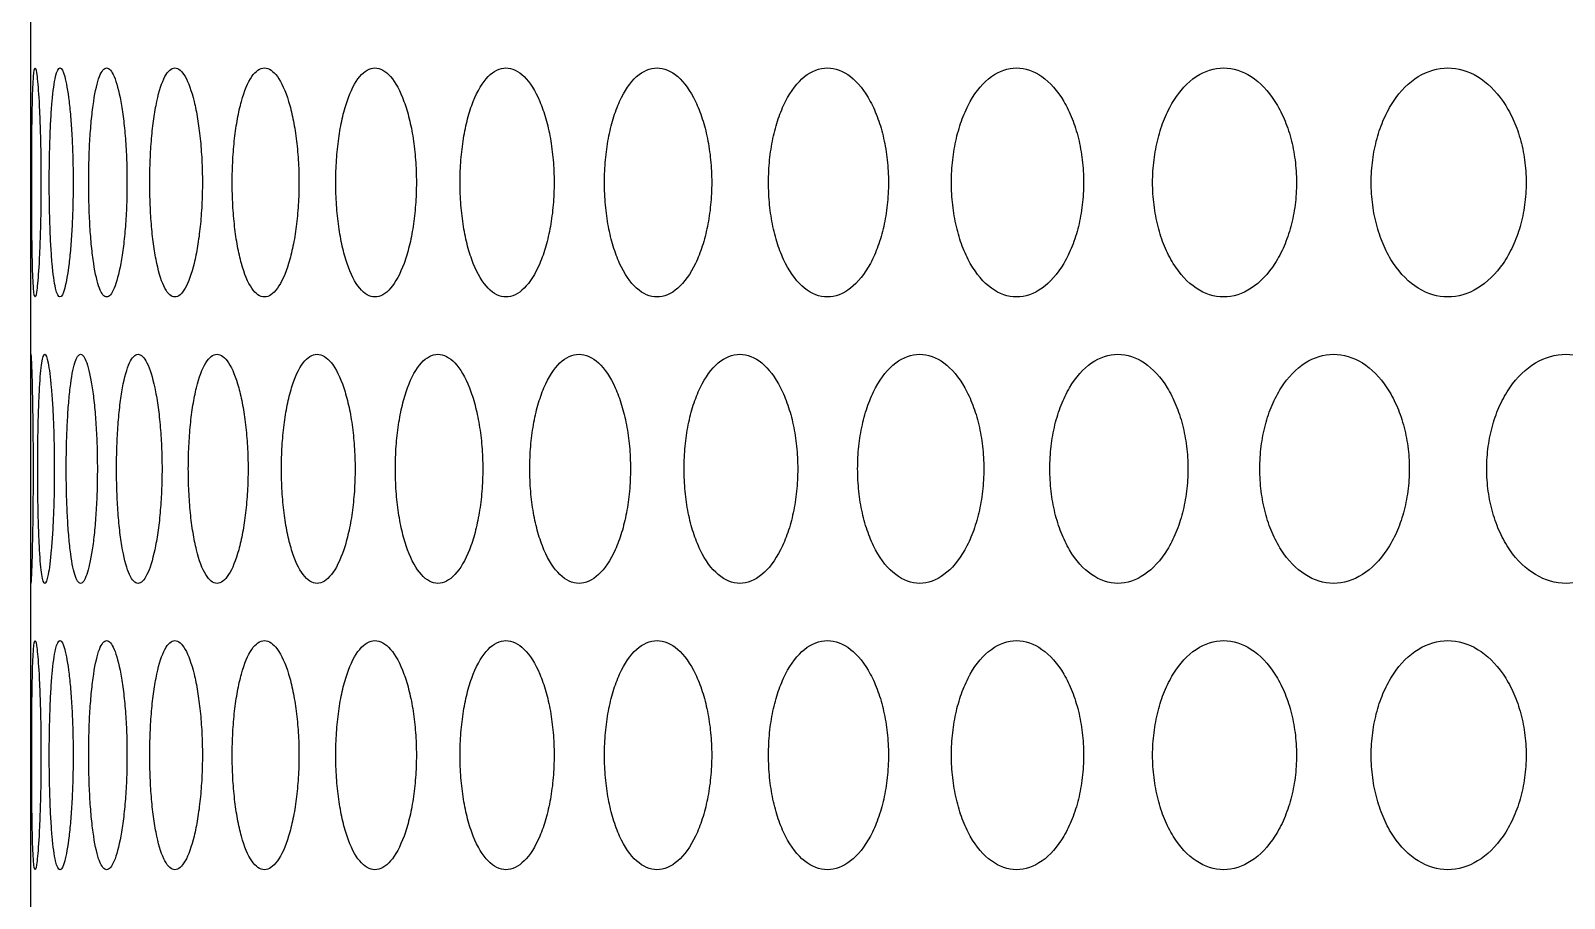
# Model space of a CAD drawing. Header units: millimetres. Extents: x 324 to 7054, y -67 to 2159.
# Drawn here: x 543.5 to 597.1, y 414 to 444.3 of the extents above; entities that cross this region are included whole.
import ezdxf

# ---------------------------------------------------------------- set-up
doc = ezdxf.new("R2010")
doc.units = ezdxf.units.MM
doc.header["$LTSCALE"] = 153.67
doc.layers.get('0').update_dxf_attribs({"linetype": 'CONTINUOUS'})
doc.layers.add('02___PRT_ALL_AXES', color=7, linetype='CONTINUOUS')

msp = doc.modelspace()

# ---------------------------------------------------------------- linework, layer by layer
at = {"linetype": 'Continuous'}
msp.add_line((543.51376, 232.49176), (543.51376, 776), dxfattribs=at)
at = {"layer": '02___PRT_ALL_AXES', "linetype": 'Continuous'}
for points, knots in [([(543.54897, 439), (543.54898, 439.26583), (543.54997, 439.78945), (543.55458, 440.54514), (543.56255, 441.23528), (543.57847, 442.04859), (543.60958, 442.7909), (543.66656, 443.10456), (543.73722, 442.79082), (543.79596, 442.05038), (543.83408, 441.2386), (543.85614, 440.54817), (543.8703, 439.79095), (543.87352, 439.2663), (543.87355, 439)], [0, 0, 0, 0, 0.0625, 0.125, 0.1875, 0.25, 0.375, 0.5, 0.625, 0.75, 0.8125, 0.875, 0.9375, 1, 1, 1, 1]), ([(544.1631, 439), (544.16313, 439.26583), (544.16742, 439.78945), (544.1867, 440.54514), (544.21818, 441.23528), (544.27648, 442.04859), (544.37808, 442.7909), (544.5352, 443.10456), (544.70566, 442.79082), (544.83471, 442.05038), (544.9151, 441.2386), (544.96067, 440.54817), (544.98953, 439.79095), (544.99606, 439.2663), (544.9961, 439)], [0, 0, 0, 0, 0.0625, 0.125, 0.1875, 0.25, 0.375, 0.5, 0.625, 0.75, 0.8125, 0.875, 0.9375, 1, 1, 1, 1]), ([(545.53917, 439), (545.53923, 439.26583), (545.5468, 439.78945), (545.58068, 440.54514), (545.63554, 441.23528), (545.73598, 442.04859), (545.90767, 442.7909), (546.1643, 443.10456), (546.43388, 442.79082), (546.63272, 442.05038), (546.75506, 441.2386), (546.82397, 440.54817), (546.8674, 439.79095), (546.87721, 439.2663), (546.87727, 439)], [0, 0, 0, 0, 0.0625, 0.125, 0.1875, 0.25, 0.375, 0.5, 0.625, 0.75, 0.8125, 0.875, 0.9375, 1, 1, 1, 1]), ([(547.67169, 439), (547.67177, 439.26583), (547.6826, 439.78945), (547.73093, 440.54514), (547.80896, 441.23528), (547.95114, 442.04859), (548.19223, 442.7909), (548.54734, 443.10456), (548.91497, 442.79082), (549.1828, 442.05038), (549.34661, 441.2386), (549.43857, 440.54817), (549.4964, 439.79095), (549.50944, 439.2663), (549.50953, 439)], [0, 0, 0, 0, 0.0625, 0.125, 0.1875, 0.25, 0.375, 0.5, 0.625, 0.75, 0.8125, 0.875, 0.9375, 1, 1, 1, 1]), ([(550.55212, 439), (550.55221, 439.26583), (550.56625, 439.78945), (550.62886, 440.54514), (550.72974, 441.23528), (550.91309, 442.04859), (551.22262, 442.7909), (551.67478, 443.10456), (552.13898, 442.79082), (552.47474, 442.05038), (552.67935, 441.2386), (552.794, 440.54817), (552.866, 439.79095), (552.88223, 439.2663), (552.88234, 439)], [0, 0, 0, 0, 0.0625, 0.125, 0.1875, 0.25, 0.375, 0.5, 0.625, 0.75, 0.8125, 0.875, 0.9375, 1, 1, 1, 1]), ([(554.16892, 439), (554.16904, 439.26583), (554.18623, 439.78945), (554.26285, 440.54514), (554.38618, 441.23528), (554.60997, 442.04859), (554.98669, 442.7909), (555.53411, 443.10456), (556.09303, 442.79082), (556.49536, 442.05038), (556.73996, 441.2386), (556.87683, 440.54817), (556.96272, 439.79095), (556.98207, 439.2663), (556.9822, 439)], [0, 0, 0, 0, 0.0625, 0.125, 0.1875, 0.25, 0.375, 0.5, 0.625, 0.75, 0.8125, 0.875, 0.9375, 1, 1, 1, 1]), ([(558.50763, 439), (558.50776, 439.26583), (558.52804, 439.78945), (558.61837, 440.54514), (558.76365, 441.23528), (559.02698, 442.04859), (559.4694, 442.7909), (560.10987, 443.10456), (560.76126, 442.79082), (561.22856, 442.05038), (561.51217, 441.2386), (561.67073, 440.54817), (561.77015, 439.79095), (561.79255, 439.2663), (561.79269, 439)], [0, 0, 0, 0, 0.0625, 0.125, 0.1875, 0.25, 0.375, 0.5, 0.625, 0.75, 0.8125, 0.875, 0.9375, 1, 1, 1, 1]), ([(563.55087, 439), (563.55102, 439.26583), (563.5743, 439.78945), (563.67798, 440.54514), (563.84463, 441.23528), (564.14645, 442.04859), (564.65278, 442.7909), (565.38375, 443.10456), (566.12501, 442.79082), (566.65541, 442.05038), (566.97689, 441.2386), (567.1565, 440.54817), (567.26906, 439.79095), (567.29441, 439.2663), (567.29457, 439)], [0, 0, 0, 0, 0.0625, 0.125, 0.1875, 0.25, 0.375, 0.5, 0.625, 0.75, 0.8125, 0.875, 0.9375, 1, 1, 1, 1]), ([(569.27845, 439), (569.27862, 439.26583), (569.30481, 439.78945), (569.42143, 440.54514), (569.60878, 441.23528), (569.94788, 442.04859), (570.5161, 442.7909), (571.33464, 443.10456), (572.16281, 442.79082), (572.75417, 442.05038), (573.11225, 441.2386), (573.31217, 440.54817), (573.43743, 439.79095), (573.46563, 439.2663), (573.46581, 439)], [0, 0, 0, 0, 0.0625, 0.125, 0.1875, 0.25, 0.375, 0.5, 0.625, 0.75, 0.8125, 0.875, 0.9375, 1, 1, 1, 1]), ([(575.66745, 439), (575.66764, 439.26583), (575.69664, 439.78945), (575.82572, 440.54514), (576.03302, 441.23528), (576.40804, 442.04859), (577.03589, 442.7909), (577.93872, 443.10456), (578.85047, 442.79082), (579.50044, 442.05038), (579.89367, 441.2386), (580.11312, 440.54817), (580.25057, 439.79095), (580.28151, 439.2663), (580.28171, 439)], [0, 0, 0, 0, 0.0625, 0.125, 0.1875, 0.25, 0.375, 0.5, 0.625, 0.75, 0.8125, 0.875, 0.9375, 1, 1, 1, 1]), ([(582.69229, 439), (582.6925, 439.26583), (582.72419, 439.78945), (582.86522, 440.54514), (583.09165, 441.23528), (583.50109, 442.04859), (584.18604, 442.7909), (585.16954, 443.10456), (586.16123, 442.79082), (586.86721, 442.05038), (587.29402, 441.2386), (587.53212, 440.54817), (587.6812, 439.79095), (587.71476, 439.2663), (587.71498, 439)], [0, 0, 0, 0, 0.0625, 0.125, 0.1875, 0.25, 0.375, 0.5, 0.625, 0.75, 0.8125, 0.875, 0.9375, 1, 1, 1, 1]), ([(590.32485, 439), (590.32508, 439.26583), (590.35933, 439.78945), (590.51175, 440.54514), (590.7564, 441.23528), (591.19862, 442.04859), (591.93793, 442.7909), (592.99818, 443.10456), (594.06584, 442.79082), (594.825, 442.05038), (595.28367, 441.2386), (595.53947, 440.54817), (595.6996, 439.79095), (595.73563, 439.2663), (595.73587, 439)], [0, 0, 0, 0, 0.0625, 0.125, 0.1875, 0.25, 0.375, 0.5, 0.625, 0.75, 0.8125, 0.875, 0.9375, 1, 1, 1, 1]), ([(543.87355, 439), (543.87352, 438.73417), (543.87031, 438.21055), (543.85621, 437.45486), (543.83421, 436.76472), (543.79609, 435.95141), (543.73727, 435.2091), (543.66644, 434.89544), (543.60963, 435.20918), (543.57853, 435.94962), (543.5626, 436.7614), (543.5546, 437.45183), (543.54998, 438.20905), (543.54898, 438.7337), (543.54897, 439)], [0, 0, 0, 0, 0.0625, 0.125, 0.1875, 0.25, 0.375, 0.5, 0.625, 0.75, 0.8125, 0.875, 0.9375, 1, 1, 1, 1]), ([(544.9961, 439), (544.99606, 438.73417), (544.98955, 438.21055), (544.96082, 437.45486), (544.91537, 436.76472), (544.83498, 435.95141), (544.70579, 435.2091), (544.53489, 434.89544), (544.37821, 435.20918), (544.27668, 435.94962), (544.21837, 436.7614), (544.1868, 437.45183), (544.16744, 438.20905), (544.16313, 438.7337), (544.1631, 439)], [0, 0, 0, 0, 0.0625, 0.125, 0.1875, 0.25, 0.375, 0.5, 0.625, 0.75, 0.8125, 0.875, 0.9375, 1, 1, 1, 1]), ([(546.87727, 439), (546.8772, 438.73417), (546.86743, 438.21055), (546.82418, 437.45486), (546.75548, 436.76472), (546.63313, 435.95141), (546.43409, 435.2091), (546.1638, 434.89544), (545.90788, 435.20918), (545.73632, 435.94962), (545.63588, 436.7614), (545.58085, 437.45183), (545.54683, 438.20905), (545.53922, 438.7337), (545.53917, 439)], [0, 0, 0, 0, 0.0625, 0.125, 0.1875, 0.25, 0.375, 0.5, 0.625, 0.75, 0.8125, 0.875, 0.9375, 1, 1, 1, 1]), ([(549.50953, 439), (549.50944, 438.73417), (549.49645, 438.21055), (549.43885, 437.45486), (549.34716, 436.76472), (549.18335, 435.95141), (548.91525, 435.2091), (548.54665, 434.89544), (548.19252, 435.20918), (547.95162, 435.94962), (547.80944, 436.7614), (547.73117, 437.45183), (547.68264, 438.20905), (547.67176, 438.7337), (547.67169, 439)], [0, 0, 0, 0, 0.0625, 0.125, 0.1875, 0.25, 0.375, 0.5, 0.625, 0.75, 0.8125, 0.875, 0.9375, 1, 1, 1, 1]), ([(552.88234, 439), (552.88223, 438.73417), (552.86606, 438.21055), (552.79436, 437.45486), (552.68004, 436.76472), (552.47542, 435.95141), (552.13934, 435.2091), (551.67391, 434.89544), (551.22298, 435.20918), (550.91371, 435.94962), (550.73035, 436.7614), (550.62917, 437.45183), (550.56631, 438.20905), (550.55221, 438.7337), (550.55212, 439)], [0, 0, 0, 0, 0.0625, 0.125, 0.1875, 0.25, 0.375, 0.5, 0.625, 0.75, 0.8125, 0.875, 0.9375, 1, 1, 1, 1]), ([(556.9822, 439), (556.98207, 438.73417), (556.96279, 438.21055), (556.87726, 437.45486), (556.74078, 436.76472), (556.49618, 435.95141), (556.09346, 435.2091), (555.53306, 434.89544), (554.98713, 435.20918), (554.61072, 435.94962), (554.38693, 436.7614), (554.26324, 437.45183), (554.1863, 438.20905), (554.16904, 438.7337), (554.16892, 439)], [0, 0, 0, 0, 0.0625, 0.125, 0.1875, 0.25, 0.375, 0.5, 0.625, 0.75, 0.8125, 0.875, 0.9375, 1, 1, 1, 1]), ([(561.79269, 439), (561.79254, 438.73417), (561.77024, 438.21055), (561.67122, 437.45486), (561.51313, 436.76472), (561.22951, 435.95141), (560.76177, 435.2091), (560.10864, 434.89544), (559.4699, 435.20918), (559.02787, 435.94962), (558.76453, 436.7614), (558.61883, 437.45183), (558.52812, 438.20905), (558.50776, 438.7337), (558.50763, 439)], [0, 0, 0, 0, 0.0625, 0.125, 0.1875, 0.25, 0.375, 0.5, 0.625, 0.75, 0.8125, 0.875, 0.9375, 1, 1, 1, 1]), ([(567.29457, 439), (567.29441, 438.73417), (567.26915, 438.21055), (567.15706, 437.45486), (566.97798, 436.76472), (566.65649, 435.95141), (566.12559, 435.2091), (565.38235, 434.89544), (564.65336, 435.20918), (564.14747, 435.94962), (563.84564, 436.7614), (563.6785, 437.45183), (563.57439, 438.20905), (563.55102, 438.7337), (563.55087, 439)], [0, 0, 0, 0, 0.0625, 0.125, 0.1875, 0.25, 0.375, 0.5, 0.625, 0.75, 0.8125, 0.875, 0.9375, 1, 1, 1, 1]), ([(573.46581, 439), (573.46563, 438.73417), (573.43753, 438.21055), (573.3128, 437.45486), (573.11345, 436.76472), (572.75537, 435.95141), (572.16345, 435.2091), (571.33308, 434.89544), (570.51675, 435.20918), (569.94902, 435.94962), (569.60992, 436.7614), (569.42201, 437.45183), (569.30491, 438.20905), (569.27862, 438.7337), (569.27845, 439)], [0, 0, 0, 0, 0.0625, 0.125, 0.1875, 0.25, 0.375, 0.5, 0.625, 0.75, 0.8125, 0.875, 0.9375, 1, 1, 1, 1]), ([(580.28171, 439), (580.2815, 438.73417), (580.25068, 438.21055), (580.11381, 437.45486), (579.89499, 436.76472), (579.50176, 435.95141), (578.85118, 435.2091), (577.93699, 434.89544), (577.0366, 435.20918), (576.40931, 435.94962), (576.03428, 436.7614), (575.82636, 437.45183), (575.69674, 438.20905), (575.66764, 438.7337), (575.66745, 439)], [0, 0, 0, 0, 0.0625, 0.125, 0.1875, 0.25, 0.375, 0.5, 0.625, 0.75, 0.8125, 0.875, 0.9375, 1, 1, 1, 1]), ([(587.71498, 439), (587.71475, 438.73417), (587.68133, 438.21055), (587.53286, 437.45486), (587.29546, 436.76472), (586.86864, 435.95141), (586.16201, 435.2091), (585.16767, 434.89544), (584.18681, 435.20918), (583.50247, 435.94962), (583.09302, 436.7614), (582.86592, 437.45183), (582.7243, 438.20905), (582.6925, 438.7337), (582.69229, 439)], [0, 0, 0, 0, 0.0625, 0.125, 0.1875, 0.25, 0.375, 0.5, 0.625, 0.75, 0.8125, 0.875, 0.9375, 1, 1, 1, 1]), ([(595.73587, 439), (595.73563, 438.73417), (595.69973, 438.21055), (595.54027, 437.45486), (595.28522, 436.76472), (594.82653, 435.95141), (594.06667, 435.2091), (592.99616, 434.89544), (591.93877, 435.20918), (591.20011, 435.94962), (590.75789, 436.7614), (590.51251, 437.45183), (590.35946, 438.20905), (590.32508, 438.7337), (590.32485, 439)], [0, 0, 0, 0, 0.0625, 0.125, 0.1875, 0.25, 0.375, 0.5, 0.625, 0.75, 0.8125, 0.875, 0.9375, 1, 1, 1, 1]), ([(543.51376, 432.64766), (543.51376, 432.66388), (543.51391, 432.88757), (543.51862, 433.10456), (543.53924, 432.79082), (543.56273, 432.05038), (543.57964, 431.2386), (543.5899, 430.54817), (543.59669, 429.79095), (543.59826, 429.2663), (543.59827, 429)], [0, 0, 0, 0, 0.01486274, 0.21189019, 0.40891765, 0.6059451, 0.70445882, 0.80297255, 0.90148627, 1, 1, 1, 1]), ([(543.76057, 429), (543.76059, 429.26583), (543.76323, 429.78945), (543.77518, 430.54514), (543.79491, 431.23528), (543.83204, 432.04859), (543.89843, 432.7909), (544.00553, 433.10456), (544.12615, 432.79082), (544.2201, 432.05038), (544.27938, 431.2386), (544.31321, 430.54817), (544.33473, 429.79095), (544.33961, 429.2663), (544.33964, 429)], [0, 0, 0, 0, 0.0625, 0.125, 0.1875, 0.25, 0.375, 0.5, 0.625, 0.75, 0.8125, 0.875, 0.9375, 1, 1, 1, 1]), ([(544.75617, 429), (544.75621, 429.26583), (544.76214, 429.78945), (544.78873, 430.54514), (544.83193, 431.23528), (544.91134, 432.04859), (545.04805, 432.7909), (545.25503, 433.10456), (545.47516, 432.79082), (545.63919, 432.05038), (545.7406, 431.2386), (545.79787, 430.54817), (545.83403, 429.79095), (545.8422, 429.2663), (545.84226, 429)], [0, 0, 0, 0, 0.0625, 0.125, 0.1875, 0.25, 0.375, 0.5, 0.625, 0.75, 0.8125, 0.875, 0.9375, 1, 1, 1, 1]), ([(546.51134, 429), (546.5114, 429.26583), (546.52061, 429.78945), (546.56174, 430.54514), (546.62822, 431.23528), (546.74959, 432.04859), (546.95608, 432.7909), (547.2621, 433.10456), (547.58087, 432.79082), (547.81432, 432.05038), (547.95747, 431.2386), (548.03794, 430.54817), (548.08859, 429.79095), (548.10003, 429.2663), (548.1001, 429)], [0, 0, 0, 0, 0.0625, 0.125, 0.1875, 0.25, 0.375, 0.5, 0.625, 0.75, 0.8125, 0.875, 0.9375, 1, 1, 1, 1]), ([(549.01907, 429), (549.01915, 429.26583), (549.03159, 429.78945), (549.08709, 430.54514), (549.17659, 431.23528), (549.33944, 432.04859), (549.61488, 432.7909), (550.01872, 433.10456), (550.43485, 432.79082), (550.73679, 432.05038), (550.92109, 431.2386), (551.02445, 430.54817), (551.0894, 429.79095), (551.10404, 429.2663), (551.10414, 429)], [0, 0, 0, 0, 0.0625, 0.125, 0.1875, 0.25, 0.375, 0.5, 0.625, 0.75, 0.8125, 0.875, 0.9375, 1, 1, 1, 1]), ([(552.26931, 429), (552.26942, 429.26583), (552.28504, 429.78945), (552.35469, 430.54514), (552.46685, 431.23528), (552.67052, 432.04859), (553.01382, 432.7909), (553.51386, 433.10456), (554.02567, 432.79082), (554.3949, 432.05038), (554.61962, 431.2386), (554.74544, 430.54817), (554.82443, 429.79095), (554.84223, 429.2663), (554.84234, 429)], [0, 0, 0, 0, 0.0625, 0.125, 0.1875, 0.25, 0.375, 0.5, 0.625, 0.75, 0.8125, 0.875, 0.9375, 1, 1, 1, 1]), ([(556.24906, 429), (556.24918, 429.26583), (556.26793, 429.78945), (556.35145, 430.54514), (556.48581, 431.23528), (556.7295, 432.04859), (557.13927, 432.7909), (557.73351, 433.10456), (558.33897, 432.79082), (558.77401, 432.05038), (559.03824, 431.2386), (559.18603, 430.54817), (559.27873, 429.79095), (559.29962, 429.2663), (559.29975, 429)], [0, 0, 0, 0, 0.0625, 0.125, 0.1875, 0.25, 0.375, 0.5, 0.625, 0.75, 0.8125, 0.875, 0.9375, 1, 1, 1, 1]), ([(560.94238, 429), (560.94252, 429.26583), (560.96431, 429.78945), (561.06137, 430.54514), (561.21741, 431.23528), (561.50012, 432.04859), (561.97474, 432.7909), (562.6608, 433.10456), (563.35748, 432.79082), (563.85658, 432.05038), (564.15927, 431.2386), (564.32844, 430.54817), (564.43448, 429.79095), (564.45837, 429.2663), (564.45852, 429)], [0, 0, 0, 0, 0.0625, 0.125, 0.1875, 0.25, 0.375, 0.5, 0.625, 0.75, 0.8125, 0.875, 0.9375, 1, 1, 1, 1]), ([(566.33048, 429), (566.33065, 429.26583), (566.3554, 429.78945), (566.4656, 430.54514), (566.64269, 431.23528), (566.96331, 432.04859), (567.50086, 432.7909), (568.276, 433.10456), (569.0611, 432.79082), (569.62227, 432.05038), (569.96221, 431.2386), (570.15207, 430.54817), (570.27104, 429.79095), (570.29783, 429.2663), (570.29801, 429)], [0, 0, 0, 0, 0.0625, 0.125, 0.1875, 0.25, 0.375, 0.5, 0.625, 0.75, 0.8125, 0.875, 0.9375, 1, 1, 1, 1]), ([(572.39181, 429), (572.39199, 429.26583), (572.4196, 429.78945), (572.54251, 430.54514), (572.73994, 431.23528), (573.09717, 432.04859), (573.69551, 432.7909), (574.55662, 433.10456), (575.42702, 432.79082), (576.048, 432.05038), (576.42384, 431.2386), (576.63363, 430.54817), (576.76505, 429.79095), (576.79463, 429.2663), (576.79483, 429)], [0, 0, 0, 0, 0.0625, 0.125, 0.1875, 0.25, 0.375, 0.5, 0.625, 0.75, 0.8125, 0.875, 0.9375, 1, 1, 1, 1]), ([(579.10209, 429), (579.10229, 429.26583), (579.13265, 429.78945), (579.26777, 430.54514), (579.48475, 431.23528), (579.87717, 432.04859), (580.5339, 432.7909), (581.47754, 433.10456), (582.42974, 432.79082), (583.10805, 432.05038), (583.51827, 431.2386), (583.74717, 430.54817), (583.8905, 429.79095), (583.92276, 429.2663), (583.92298, 429)], [0, 0, 0, 0, 0.0625, 0.125, 0.1875, 0.25, 0.375, 0.5, 0.625, 0.75, 0.8125, 0.875, 0.9375, 1, 1, 1, 1]), ([(586.43446, 429), (586.43468, 429.26583), (586.46766, 429.78945), (586.61446, 430.54514), (586.85012, 431.23528), (587.27617, 432.04859), (587.98865, 432.7909), (589.01104, 433.10456), (590.04123, 432.79082), (590.77416, 432.05038), (591.21713, 431.2386), (591.4642, 430.54817), (591.61888, 429.79095), (591.6537, 429.2663), (591.65392, 429)], [0, 0, 0, 0, 0.0625, 0.125, 0.1875, 0.25, 0.375, 0.5, 0.625, 0.75, 0.8125, 0.875, 0.9375, 1, 1, 1, 1]), ([(594.35958, 429), (594.35982, 429.26583), (594.3953, 429.78945), (594.55318, 430.54514), (594.80658, 431.23528), (595.26453, 432.04859), (596.02993, 432.7909), (597.12697, 433.10456), (598.23103, 432.79082), (599.01565, 432.05038), (599.48958, 431.2386), (599.75385, 430.54817), (599.91926, 429.79095), (599.95648, 429.2663), (599.95672, 429)], [0, 0, 0, 0, 0.0625, 0.125, 0.1875, 0.25, 0.375, 0.5, 0.625, 0.75, 0.8125, 0.875, 0.9375, 1, 1, 1, 1]), ([(543.59827, 429), (543.59826, 428.73417), (543.5967, 428.21055), (543.58994, 427.45486), (543.5797, 426.76472), (543.56278, 425.95141), (543.53925, 425.2091), (543.51859, 424.89544), (543.51391, 425.11256), (543.51376, 425.33602), (543.51376, 425.35237)], [0, 0, 0, 0, 0.09850114, 0.19700229, 0.29550343, 0.39400458, 0.59100686, 0.78800915, 0.98501144, 1, 1, 1, 1]), ([(544.33964, 429), (544.33961, 428.73417), (544.33475, 428.21055), (544.31332, 427.45486), (544.27958, 426.76472), (544.22029, 425.95141), (544.12624, 425.2091), (544.00532, 424.89544), (543.89852, 425.20918), (543.83217, 425.94962), (543.79504, 426.7614), (543.77524, 427.45183), (543.76324, 428.20905), (543.76058, 428.7337), (543.76057, 429)], [0, 0, 0, 0, 0.0625, 0.125, 0.1875, 0.25, 0.375, 0.5, 0.625, 0.75, 0.8125, 0.875, 0.9375, 1, 1, 1, 1]), ([(545.84226, 429), (545.8422, 428.73417), (545.83406, 428.21055), (545.79805, 427.45486), (545.74095, 426.76472), (545.63953, 425.95141), (545.47533, 425.2091), (545.25462, 424.89544), (545.04822, 425.20918), (544.91161, 425.94962), (544.83219, 426.7614), (544.78887, 427.45183), (544.76216, 428.20905), (544.7562, 428.7337), (544.75617, 429)], [0, 0, 0, 0, 0.0625, 0.125, 0.1875, 0.25, 0.375, 0.5, 0.625, 0.75, 0.8125, 0.875, 0.9375, 1, 1, 1, 1]), ([(548.1001, 429), (548.10003, 428.73417), (548.08864, 428.21055), (548.03819, 427.45486), (547.95795, 426.76472), (547.8148, 425.95141), (547.58111, 425.2091), (547.26151, 424.89544), (546.95633, 425.20918), (546.75, 425.94962), (546.62862, 426.7614), (546.56194, 427.45183), (546.52064, 428.20905), (546.5114, 428.7337), (546.51134, 429)], [0, 0, 0, 0, 0.0625, 0.125, 0.1875, 0.25, 0.375, 0.5, 0.625, 0.75, 0.8125, 0.875, 0.9375, 1, 1, 1, 1]), ([(551.10414, 429), (551.10404, 428.73417), (551.08945, 428.21055), (551.02477, 427.45486), (550.92172, 426.76472), (550.73741, 425.95141), (550.43517, 425.2091), (550.01794, 424.89544), (549.61521, 425.20918), (549.33999, 425.94962), (549.17713, 426.7614), (549.08737, 427.45183), (549.03164, 428.20905), (549.01915, 428.7337), (549.01907, 429)], [0, 0, 0, 0, 0.0625, 0.125, 0.1875, 0.25, 0.375, 0.5, 0.625, 0.75, 0.8125, 0.875, 0.9375, 1, 1, 1, 1]), ([(554.84234, 429), (554.84223, 428.73417), (554.82449, 428.21055), (554.74584, 427.45486), (554.62038, 426.76472), (554.39565, 425.95141), (554.02607, 425.2091), (553.5129, 424.89544), (553.01421, 425.20918), (552.67121, 425.94962), (552.46753, 426.7614), (552.35504, 427.45183), (552.2851, 428.20905), (552.26941, 428.7337), (552.26931, 429)], [0, 0, 0, 0, 0.0625, 0.125, 0.1875, 0.25, 0.375, 0.5, 0.625, 0.75, 0.8125, 0.875, 0.9375, 1, 1, 1, 1]), ([(559.29975, 429), (559.29961, 428.73417), (559.27881, 428.21055), (559.18649, 427.45486), (559.03913, 426.76472), (558.77489, 425.95141), (558.33944, 425.2091), (557.73237, 424.89544), (557.13974, 425.20918), (556.73032, 425.94962), (556.48663, 426.7614), (556.35186, 427.45183), (556.268, 428.20905), (556.24918, 428.7337), (556.24906, 429)], [0, 0, 0, 0, 0.0625, 0.125, 0.1875, 0.25, 0.375, 0.5, 0.625, 0.75, 0.8125, 0.875, 0.9375, 1, 1, 1, 1]), ([(564.45852, 429), (564.45836, 428.73417), (564.43457, 428.21055), (564.32896, 427.45486), (564.16029, 426.76472), (563.85759, 425.95141), (563.35802, 425.2091), (562.65949, 424.89544), (561.97528, 425.20918), (561.50108, 425.94962), (561.21836, 426.7614), (561.06185, 427.45183), (560.96439, 428.20905), (560.94252, 428.7337), (560.94238, 429)], [0, 0, 0, 0, 0.0625, 0.125, 0.1875, 0.25, 0.375, 0.5, 0.625, 0.75, 0.8125, 0.875, 0.9375, 1, 1, 1, 1]), ([(570.29801, 429), (570.29783, 428.73417), (570.27114, 428.21055), (570.15267, 427.45486), (569.96336, 426.76472), (569.62341, 425.95141), (569.06171, 425.2091), (568.27451, 424.89544), (567.50147, 425.20918), (566.96439, 425.94962), (566.64376, 426.7614), (566.46615, 427.45183), (566.35549, 428.20905), (566.33064, 428.7337), (566.33048, 429)], [0, 0, 0, 0, 0.0625, 0.125, 0.1875, 0.25, 0.375, 0.5, 0.625, 0.75, 0.8125, 0.875, 0.9375, 1, 1, 1, 1]), ([(576.79483, 429), (576.79463, 428.73417), (576.76516, 428.21055), (576.63429, 427.45486), (576.4251, 426.76472), (576.04926, 425.95141), (575.42769, 425.2091), (574.55498, 424.89544), (573.69619, 425.20918), (573.09838, 425.94962), (572.74114, 426.7614), (572.54312, 427.45183), (572.4197, 428.20905), (572.39199, 428.7337), (572.39181, 429)], [0, 0, 0, 0, 0.0625, 0.125, 0.1875, 0.25, 0.375, 0.5, 0.625, 0.75, 0.8125, 0.875, 0.9375, 1, 1, 1, 1]), ([(583.92298, 429), (583.92276, 428.73417), (583.89062, 428.21055), (583.74788, 427.45486), (583.51966, 426.76472), (583.10943, 425.95141), (582.43048, 425.2091), (581.47574, 424.89544), (580.53464, 425.20918), (579.8785, 425.94962), (579.48607, 426.7614), (579.26845, 427.45183), (579.13276, 428.20905), (579.10228, 428.7337), (579.10209, 429)], [0, 0, 0, 0, 0.0625, 0.125, 0.1875, 0.25, 0.375, 0.5, 0.625, 0.75, 0.8125, 0.875, 0.9375, 1, 1, 1, 1]), ([(591.65392, 429), (591.65369, 428.73417), (591.61901, 428.21055), (591.46497, 427.45486), (591.21862, 426.76472), (590.77565, 425.95141), (590.04203, 425.2091), (589.00909, 424.89544), (587.98946, 425.20918), (587.2776, 425.94962), (586.85155, 426.7614), (586.6152, 427.45183), (586.46779, 428.20905), (586.43468, 428.7337), (586.43446, 429)], [0, 0, 0, 0, 0.0625, 0.125, 0.1875, 0.25, 0.375, 0.5, 0.625, 0.75, 0.8125, 0.875, 0.9375, 1, 1, 1, 1]), ([(599.95672, 429), (599.95647, 428.73417), (599.91939, 428.21055), (599.75467, 427.45486), (599.49118, 426.76472), (599.01724, 425.95141), (598.23189, 425.2091), (597.12488, 424.89544), (596.03079, 425.20918), (595.26608, 425.94962), (594.80811, 426.7614), (594.55397, 427.45183), (594.39543, 428.20905), (594.35981, 428.7337), (594.35958, 429)], [0, 0, 0, 0, 0.0625, 0.125, 0.1875, 0.25, 0.375, 0.5, 0.625, 0.75, 0.8125, 0.875, 0.9375, 1, 1, 1, 1]), ([(543.54897, 419), (543.54898, 419.26583), (543.54997, 419.78945), (543.55458, 420.54514), (543.56255, 421.23528), (543.57847, 422.04859), (543.60958, 422.7909), (543.66656, 423.10456), (543.73722, 422.79082), (543.79596, 422.05038), (543.83408, 421.2386), (543.85614, 420.54817), (543.8703, 419.79095), (543.87352, 419.2663), (543.87355, 419)], [0, 0, 0, 0, 0.0625, 0.125, 0.1875, 0.25, 0.375, 0.5, 0.625, 0.75, 0.8125, 0.875, 0.9375, 1, 1, 1, 1]), ([(544.1631, 419), (544.16313, 419.26583), (544.16742, 419.78945), (544.1867, 420.54514), (544.21818, 421.23528), (544.27648, 422.04859), (544.37808, 422.7909), (544.5352, 423.10456), (544.70566, 422.79082), (544.83471, 422.05038), (544.9151, 421.2386), (544.96067, 420.54817), (544.98953, 419.79095), (544.99606, 419.2663), (544.9961, 419)], [0, 0, 0, 0, 0.0625, 0.125, 0.1875, 0.25, 0.375, 0.5, 0.625, 0.75, 0.8125, 0.875, 0.9375, 1, 1, 1, 1]), ([(545.53917, 419), (545.53923, 419.26583), (545.5468, 419.78945), (545.58068, 420.54514), (545.63554, 421.23528), (545.73598, 422.04859), (545.90767, 422.7909), (546.1643, 423.10456), (546.43388, 422.79082), (546.63272, 422.05038), (546.75506, 421.2386), (546.82397, 420.54817), (546.8674, 419.79095), (546.87721, 419.2663), (546.87727, 419)], [0, 0, 0, 0, 0.0625, 0.125, 0.1875, 0.25, 0.375, 0.5, 0.625, 0.75, 0.8125, 0.875, 0.9375, 1, 1, 1, 1]), ([(547.67169, 419), (547.67177, 419.26583), (547.6826, 419.78945), (547.73093, 420.54514), (547.80896, 421.23528), (547.95114, 422.04859), (548.19223, 422.7909), (548.54734, 423.10456), (548.91497, 422.79082), (549.1828, 422.05038), (549.34661, 421.2386), (549.43857, 420.54817), (549.4964, 419.79095), (549.50944, 419.2663), (549.50953, 419)], [0, 0, 0, 0, 0.0625, 0.125, 0.1875, 0.25, 0.375, 0.5, 0.625, 0.75, 0.8125, 0.875, 0.9375, 1, 1, 1, 1]), ([(550.55212, 419), (550.55221, 419.26583), (550.56625, 419.78945), (550.62886, 420.54514), (550.72974, 421.23528), (550.91309, 422.04859), (551.22262, 422.7909), (551.67478, 423.10456), (552.13898, 422.79082), (552.47474, 422.05038), (552.67935, 421.2386), (552.794, 420.54817), (552.866, 419.79095), (552.88223, 419.2663), (552.88234, 419)], [0, 0, 0, 0, 0.0625, 0.125, 0.1875, 0.25, 0.375, 0.5, 0.625, 0.75, 0.8125, 0.875, 0.9375, 1, 1, 1, 1]), ([(554.16892, 419), (554.16904, 419.26583), (554.18623, 419.78945), (554.26285, 420.54514), (554.38618, 421.23528), (554.60997, 422.04859), (554.98669, 422.7909), (555.53411, 423.10456), (556.09303, 422.79082), (556.49536, 422.05038), (556.73996, 421.2386), (556.87683, 420.54817), (556.96272, 419.79095), (556.98207, 419.2663), (556.9822, 419)], [0, 0, 0, 0, 0.0625, 0.125, 0.1875, 0.25, 0.375, 0.5, 0.625, 0.75, 0.8125, 0.875, 0.9375, 1, 1, 1, 1]), ([(558.50763, 419), (558.50776, 419.26583), (558.52804, 419.78945), (558.61837, 420.54514), (558.76365, 421.23528), (559.02698, 422.04859), (559.4694, 422.7909), (560.10987, 423.10456), (560.76126, 422.79082), (561.22856, 422.05038), (561.51217, 421.2386), (561.67073, 420.54817), (561.77015, 419.79095), (561.79255, 419.2663), (561.79269, 419)], [0, 0, 0, 0, 0.0625, 0.125, 0.1875, 0.25, 0.375, 0.5, 0.625, 0.75, 0.8125, 0.875, 0.9375, 1, 1, 1, 1]), ([(563.55087, 419), (563.55102, 419.26583), (563.5743, 419.78945), (563.67798, 420.54514), (563.84463, 421.23528), (564.14645, 422.04859), (564.65278, 422.7909), (565.38375, 423.10456), (566.12501, 422.79082), (566.65541, 422.05038), (566.97689, 421.2386), (567.1565, 420.54817), (567.26906, 419.79095), (567.29441, 419.2663), (567.29457, 419)], [0, 0, 0, 0, 0.0625, 0.125, 0.1875, 0.25, 0.375, 0.5, 0.625, 0.75, 0.8125, 0.875, 0.9375, 1, 1, 1, 1]), ([(569.27845, 419), (569.27862, 419.26583), (569.30481, 419.78945), (569.42143, 420.54514), (569.60878, 421.23528), (569.94788, 422.04859), (570.5161, 422.7909), (571.33464, 423.10456), (572.16281, 422.79082), (572.75417, 422.05038), (573.11225, 421.2386), (573.31217, 420.54817), (573.43743, 419.79095), (573.46563, 419.2663), (573.46581, 419)], [0, 0, 0, 0, 0.0625, 0.125, 0.1875, 0.25, 0.375, 0.5, 0.625, 0.75, 0.8125, 0.875, 0.9375, 1, 1, 1, 1]), ([(575.66745, 419), (575.66764, 419.26583), (575.69664, 419.78945), (575.82572, 420.54514), (576.03302, 421.23528), (576.40804, 422.04859), (577.03589, 422.7909), (577.93872, 423.10456), (578.85047, 422.79082), (579.50044, 422.05038), (579.89367, 421.2386), (580.11312, 420.54817), (580.25057, 419.79095), (580.28151, 419.2663), (580.28171, 419)], [0, 0, 0, 0, 0.0625, 0.125, 0.1875, 0.25, 0.375, 0.5, 0.625, 0.75, 0.8125, 0.875, 0.9375, 1, 1, 1, 1]), ([(582.69229, 419), (582.6925, 419.26583), (582.72419, 419.78945), (582.86522, 420.54514), (583.09165, 421.23528), (583.50109, 422.04859), (584.18604, 422.7909), (585.16954, 423.10456), (586.16123, 422.79082), (586.86721, 422.05038), (587.29402, 421.2386), (587.53212, 420.54817), (587.6812, 419.79095), (587.71476, 419.2663), (587.71498, 419)], [0, 0, 0, 0, 0.0625, 0.125, 0.1875, 0.25, 0.375, 0.5, 0.625, 0.75, 0.8125, 0.875, 0.9375, 1, 1, 1, 1]), ([(590.32485, 419), (590.32508, 419.26583), (590.35933, 419.78945), (590.51175, 420.54514), (590.7564, 421.23528), (591.19862, 422.04859), (591.93793, 422.7909), (592.99818, 423.10456), (594.06584, 422.79082), (594.825, 422.05038), (595.28367, 421.2386), (595.53947, 420.54817), (595.6996, 419.79095), (595.73563, 419.2663), (595.73587, 419)], [0, 0, 0, 0, 0.0625, 0.125, 0.1875, 0.25, 0.375, 0.5, 0.625, 0.75, 0.8125, 0.875, 0.9375, 1, 1, 1, 1]), ([(543.87355, 419), (543.87352, 418.73417), (543.87031, 418.21055), (543.85621, 417.45486), (543.83421, 416.76472), (543.79609, 415.95141), (543.73727, 415.2091), (543.66644, 414.89544), (543.60963, 415.20918), (543.57853, 415.94962), (543.5626, 416.7614), (543.5546, 417.45183), (543.54998, 418.20905), (543.54898, 418.7337), (543.54897, 419)], [0, 0, 0, 0, 0.0625, 0.125, 0.1875, 0.25, 0.375, 0.5, 0.625, 0.75, 0.8125, 0.875, 0.9375, 1, 1, 1, 1]), ([(544.9961, 419), (544.99606, 418.73417), (544.98955, 418.21055), (544.96082, 417.45486), (544.91537, 416.76472), (544.83498, 415.95141), (544.70579, 415.2091), (544.53489, 414.89544), (544.37821, 415.20918), (544.27668, 415.94962), (544.21837, 416.7614), (544.1868, 417.45183), (544.16744, 418.20905), (544.16313, 418.7337), (544.1631, 419)], [0, 0, 0, 0, 0.0625, 0.125, 0.1875, 0.25, 0.375, 0.5, 0.625, 0.75, 0.8125, 0.875, 0.9375, 1, 1, 1, 1]), ([(546.87727, 419), (546.8772, 418.73417), (546.86743, 418.21055), (546.82418, 417.45486), (546.75548, 416.76472), (546.63313, 415.95141), (546.43409, 415.2091), (546.1638, 414.89544), (545.90788, 415.20918), (545.73632, 415.94962), (545.63588, 416.7614), (545.58085, 417.45183), (545.54683, 418.20905), (545.53922, 418.7337), (545.53917, 419)], [0, 0, 0, 0, 0.0625, 0.125, 0.1875, 0.25, 0.375, 0.5, 0.625, 0.75, 0.8125, 0.875, 0.9375, 1, 1, 1, 1]), ([(549.50953, 419), (549.50944, 418.73417), (549.49645, 418.21055), (549.43885, 417.45486), (549.34716, 416.76472), (549.18335, 415.95141), (548.91525, 415.2091), (548.54665, 414.89544), (548.19252, 415.20918), (547.95162, 415.94962), (547.80944, 416.7614), (547.73117, 417.45183), (547.68264, 418.20905), (547.67176, 418.7337), (547.67169, 419)], [0, 0, 0, 0, 0.0625, 0.125, 0.1875, 0.25, 0.375, 0.5, 0.625, 0.75, 0.8125, 0.875, 0.9375, 1, 1, 1, 1]), ([(552.88234, 419), (552.88223, 418.73417), (552.86606, 418.21055), (552.79436, 417.45486), (552.68004, 416.76472), (552.47542, 415.95141), (552.13934, 415.2091), (551.67391, 414.89544), (551.22298, 415.20918), (550.91371, 415.94962), (550.73035, 416.7614), (550.62917, 417.45183), (550.56631, 418.20905), (550.55221, 418.7337), (550.55212, 419)], [0, 0, 0, 0, 0.0625, 0.125, 0.1875, 0.25, 0.375, 0.5, 0.625, 0.75, 0.8125, 0.875, 0.9375, 1, 1, 1, 1]), ([(556.9822, 419), (556.98207, 418.73417), (556.96279, 418.21055), (556.87726, 417.45486), (556.74078, 416.76472), (556.49618, 415.95141), (556.09346, 415.2091), (555.53306, 414.89544), (554.98713, 415.20918), (554.61072, 415.94962), (554.38693, 416.7614), (554.26324, 417.45183), (554.1863, 418.20905), (554.16904, 418.7337), (554.16892, 419)], [0, 0, 0, 0, 0.0625, 0.125, 0.1875, 0.25, 0.375, 0.5, 0.625, 0.75, 0.8125, 0.875, 0.9375, 1, 1, 1, 1]), ([(561.79269, 419), (561.79254, 418.73417), (561.77024, 418.21055), (561.67122, 417.45486), (561.51313, 416.76472), (561.22951, 415.95141), (560.76177, 415.2091), (560.10864, 414.89544), (559.4699, 415.20918), (559.02787, 415.94962), (558.76453, 416.7614), (558.61883, 417.45183), (558.52812, 418.20905), (558.50776, 418.7337), (558.50763, 419)], [0, 0, 0, 0, 0.0625, 0.125, 0.1875, 0.25, 0.375, 0.5, 0.625, 0.75, 0.8125, 0.875, 0.9375, 1, 1, 1, 1]), ([(567.29457, 419), (567.29441, 418.73417), (567.26915, 418.21055), (567.15706, 417.45486), (566.97798, 416.76472), (566.65649, 415.95141), (566.12559, 415.2091), (565.38235, 414.89544), (564.65336, 415.20918), (564.14747, 415.94962), (563.84564, 416.7614), (563.6785, 417.45183), (563.57439, 418.20905), (563.55102, 418.7337), (563.55087, 419)], [0, 0, 0, 0, 0.0625, 0.125, 0.1875, 0.25, 0.375, 0.5, 0.625, 0.75, 0.8125, 0.875, 0.9375, 1, 1, 1, 1]), ([(573.46581, 419), (573.46563, 418.73417), (573.43753, 418.21055), (573.3128, 417.45486), (573.11345, 416.76472), (572.75537, 415.95141), (572.16345, 415.2091), (571.33308, 414.89544), (570.51675, 415.20918), (569.94902, 415.94962), (569.60992, 416.7614), (569.42201, 417.45183), (569.30491, 418.20905), (569.27862, 418.7337), (569.27845, 419)], [0, 0, 0, 0, 0.0625, 0.125, 0.1875, 0.25, 0.375, 0.5, 0.625, 0.75, 0.8125, 0.875, 0.9375, 1, 1, 1, 1]), ([(580.28171, 419), (580.2815, 418.73417), (580.25068, 418.21055), (580.11381, 417.45486), (579.89499, 416.76472), (579.50176, 415.95141), (578.85118, 415.2091), (577.93699, 414.89544), (577.0366, 415.20918), (576.40931, 415.94962), (576.03428, 416.7614), (575.82636, 417.45183), (575.69674, 418.20905), (575.66764, 418.7337), (575.66745, 419)], [0, 0, 0, 0, 0.0625, 0.125, 0.1875, 0.25, 0.375, 0.5, 0.625, 0.75, 0.8125, 0.875, 0.9375, 1, 1, 1, 1]), ([(587.71498, 419), (587.71475, 418.73417), (587.68133, 418.21055), (587.53286, 417.45486), (587.29546, 416.76472), (586.86864, 415.95141), (586.16201, 415.2091), (585.16767, 414.89544), (584.18681, 415.20918), (583.50247, 415.94962), (583.09302, 416.7614), (582.86592, 417.45183), (582.7243, 418.20905), (582.6925, 418.7337), (582.69229, 419)], [0, 0, 0, 0, 0.0625, 0.125, 0.1875, 0.25, 0.375, 0.5, 0.625, 0.75, 0.8125, 0.875, 0.9375, 1, 1, 1, 1]), ([(595.73587, 419), (595.73563, 418.73417), (595.69973, 418.21055), (595.54027, 417.45486), (595.28522, 416.76472), (594.82653, 415.95141), (594.06667, 415.2091), (592.99616, 414.89544), (591.93877, 415.20918), (591.20011, 415.94962), (590.75789, 416.7614), (590.51251, 417.45183), (590.35946, 418.20905), (590.32508, 418.7337), (590.32485, 419)], [0, 0, 0, 0, 0.0625, 0.125, 0.1875, 0.25, 0.375, 0.5, 0.625, 0.75, 0.8125, 0.875, 0.9375, 1, 1, 1, 1])]:
    msp.add_open_spline(points, degree=3, knots=knots, dxfattribs=at)

doc.saveas('drawing.dxf')
